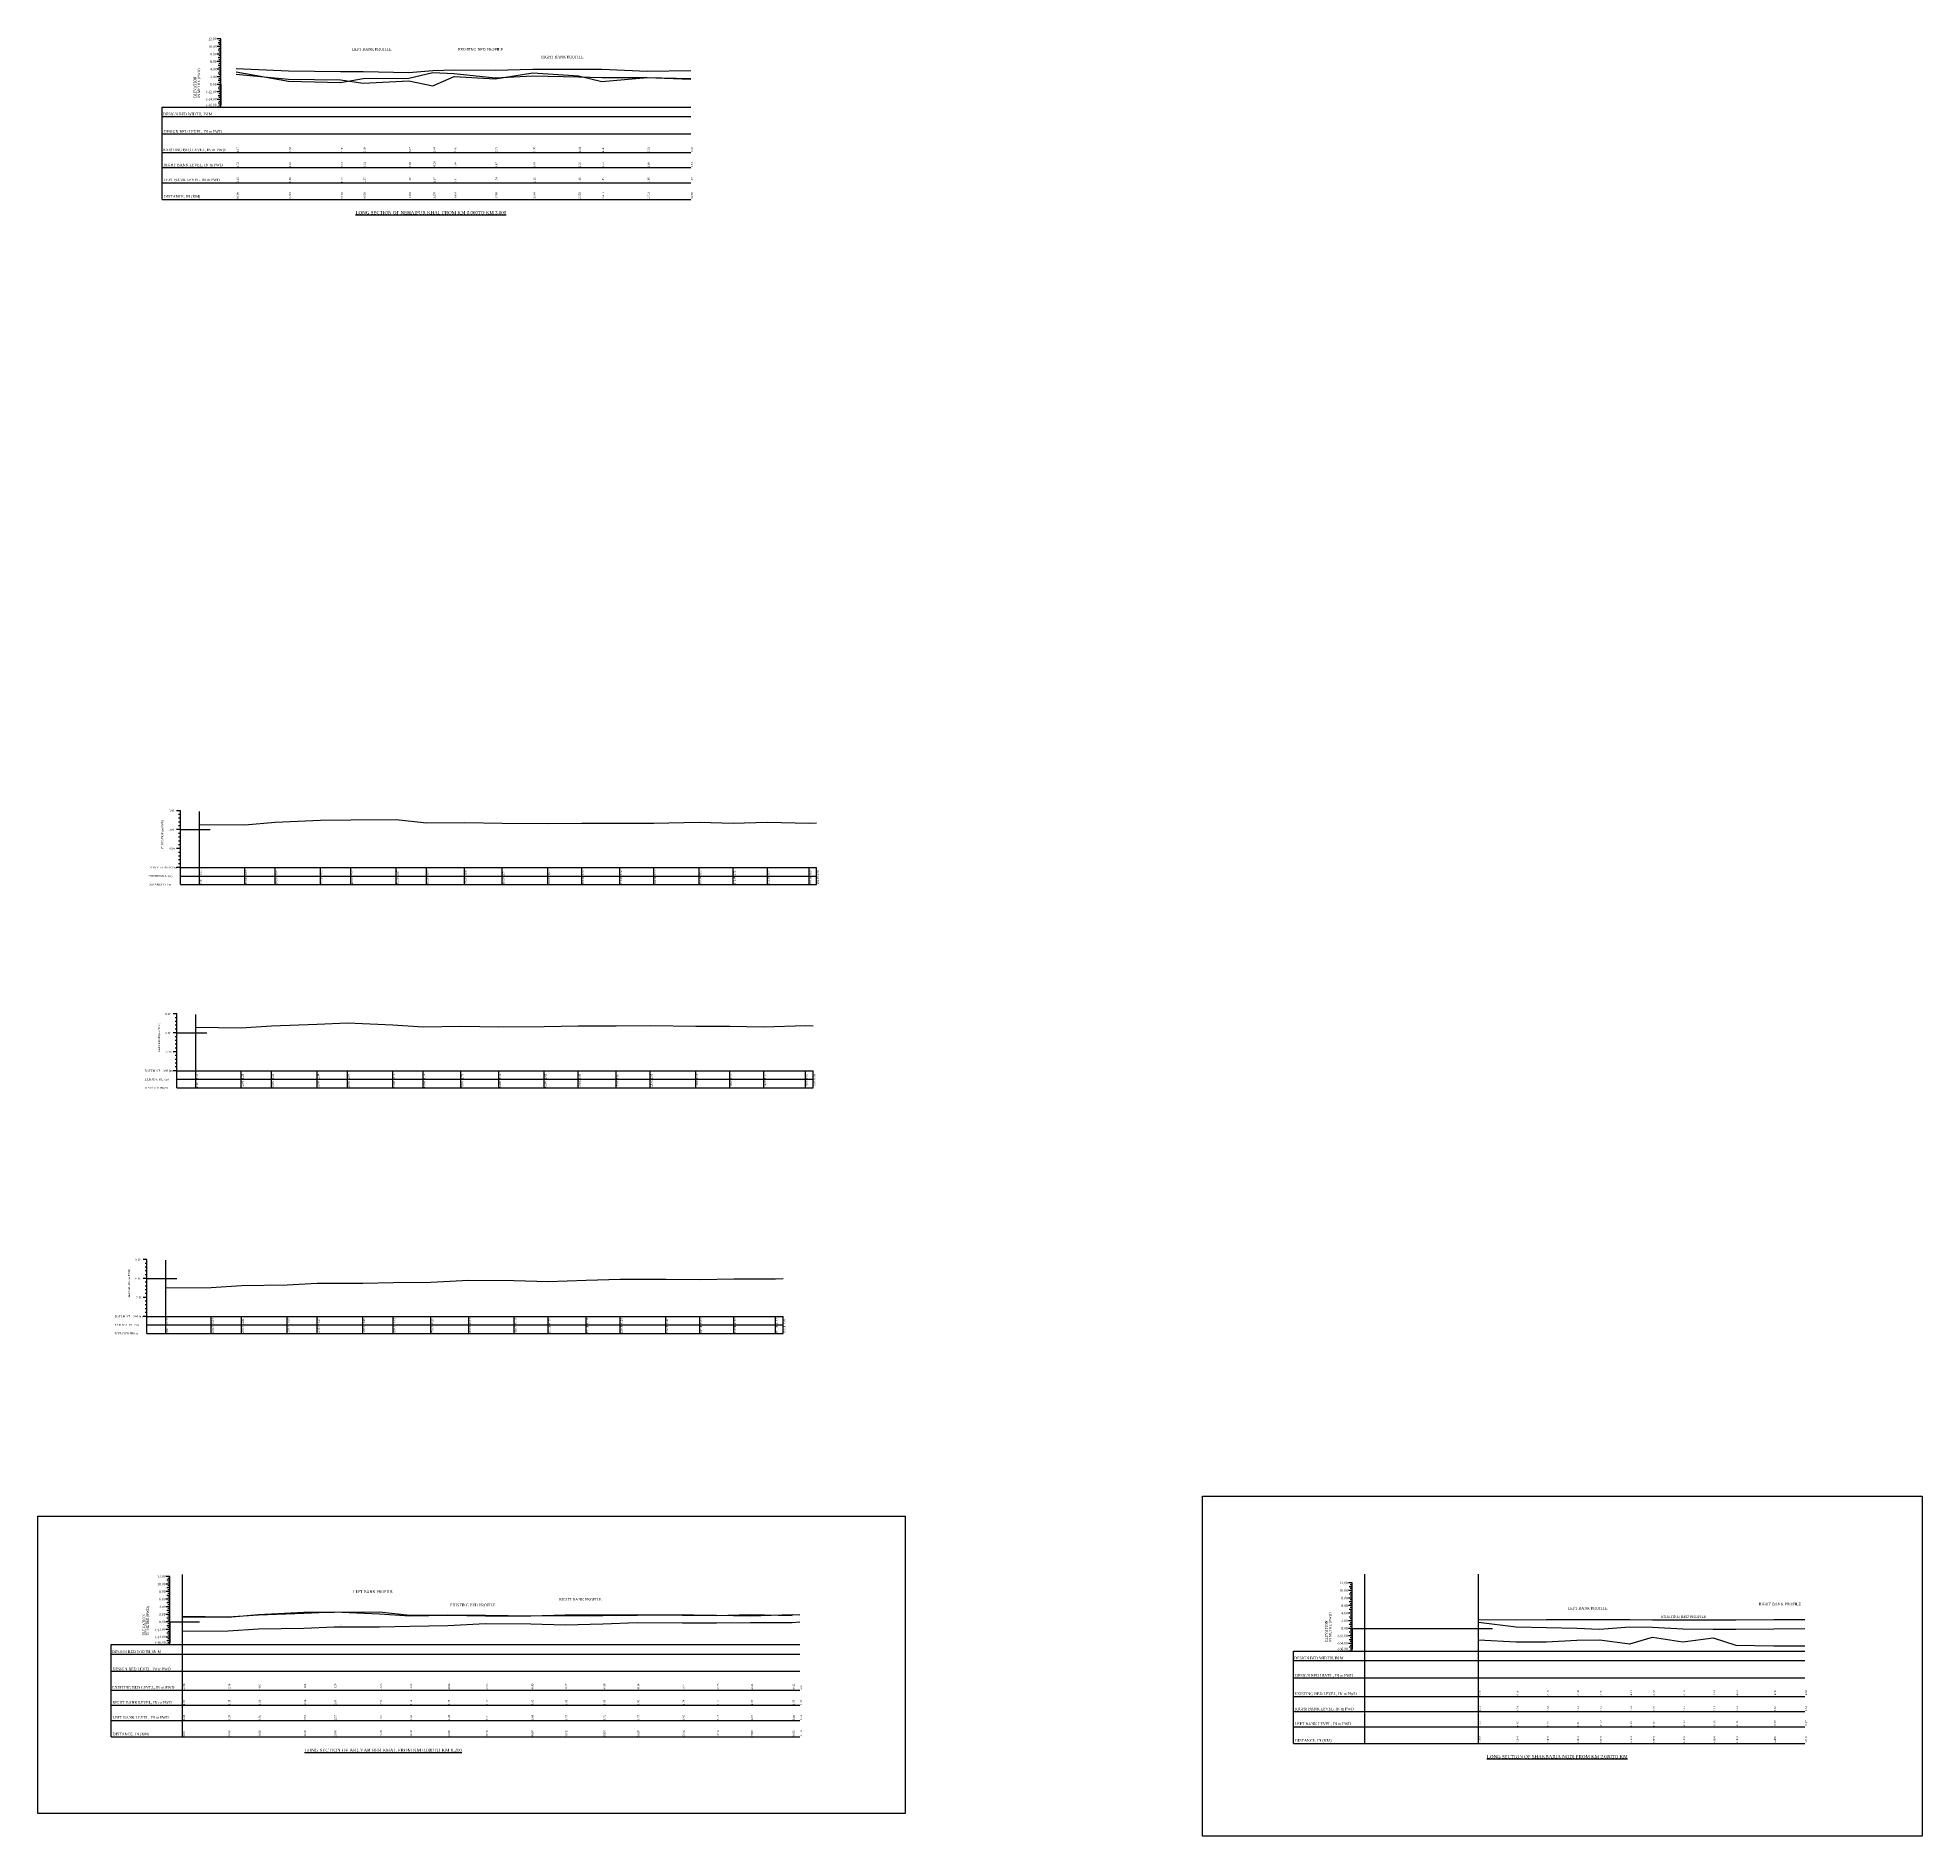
# Model space of a CAD drawing. Header units: metres. Extents: x -148477 to 168932, y -55673 to -2736.
# Drawn here: x -26803.5 to -26305.8, y -18909.6 to -18434.4 of the extents above; entities that cross this region are included whole.
import ezdxf
from ezdxf.enums import TextEntityAlignment as Align

# ---------------------------------------------------------------- set-up
doc = ezdxf.new("R2010")
doc.units = ezdxf.units.M
doc.styles.add('liza', font='times.ttf', dxfattribs={"height": 2})
doc.styles.get("Standard").update_dxf_attribs({"font": 'times.ttf'})

msp = doc.modelspace()

# ---------------------------------------------------------------- linework, layer by layer
at = {"color": 0, "lineweight": 30}
for p, q in [((-26755.1616, -18434.77), (-26756.1616, -18434.77)), ((-26755.1616, -18436.77), (-26756.1616, -18436.77)), ((-26755.1616, -18436.77), (-26756.1616, -18436.77)), ((-26755.1616, -18436.77), (-26756.1616, -18436.77)), ((-26755.1616, -18438.77), (-26756.1616, -18438.77)), ((-26755.1616, -18438.77), (-26756.1616, -18438.77)), ((-26755.1616, -18435.77), (-26755.9116, -18435.77)), ((-26755.1616, -18437.77), (-26755.9116, -18437.77)), ((-26755.1616, -18435.27), (-26755.6616, -18435.27)), ((-26755.1616, -18436.27), (-26755.6616, -18436.27)), ((-26755.1616, -18437.27), (-26755.6616, -18437.27)), ((-26755.1616, -18438.27), (-26755.6616, -18438.27)), ((-26755.1616, -18439.27), (-26755.6616, -18439.27)), ((-26755.1616, -18439.27), (-26755.6616, -18439.27)), ((-26755.1616, -18452.77), (-26755.1616, -18434.77)), ((-26755.1616, -18440.77), (-26756.1616, -18440.77)), ((-26755.1616, -18442.77), (-26756.1616, -18442.77)), ((-26755.1616, -18439.77), (-26755.9116, -18439.77)), ((-26755.1616, -18439.77), (-26755.9116, -18439.77)), ((-26755.1616, -18441.77), (-26755.9116, -18441.77)), ((-26755.1616, -18443.77), (-26755.9116, -18443.77)), ((-26755.1616, -18440.27), (-26755.6616, -18440.27)), ((-26755.1616, -18441.27), (-26755.6616, -18441.27)), ((-26755.1616, -18442.27), (-26755.6616, -18442.27)), ((-26755.1616, -18443.27), (-26755.6616, -18443.27)), ((-26755.1616, -18444.27), (-26755.6616, -18444.27)), ((-26755.1616, -18444.77), (-26756.1616, -18444.77)), ((-26755.1616, -18446.77), (-26756.1616, -18446.77)), ((-26755.1616, -18448.77), (-26756.1616, -18448.77)), ((-26755.1616, -18445.77), (-26755.9116, -18445.77)), ((-26755.1616, -18447.77), (-26755.9116, -18447.77)), ((-26755.1616, -18445.27), (-26755.6616, -18445.27)), ((-26755.1616, -18446.27), (-26755.6616, -18446.27)), ((-26755.1616, -18447.27), (-26755.6616, -18447.27)), ((-26755.1616, -18448.27), (-26755.6616, -18448.27)), ((-26755.1616, -18449.27), (-26755.6616, -18449.27)), ((-26770.6616, -18452.77), (-26631.0778, -18452.77)), ((-26755.1616, -18450.77), (-26756.1616, -18450.77)), ((-26755.1616, -18452.77), (-26756.1616, -18452.77)), ((-26755.1616, -18449.77), (-26755.9116, -18449.77)), ((-26755.1616, -18451.77), (-26755.9116, -18451.77)), ((-26755.1616, -18450.27), (-26755.6616, -18450.27)), ((-26755.1616, -18451.27), (-26755.6616, -18451.27)), ((-26755.1616, -18452.27), (-26755.6616, -18452.27)), ((-26770.6616, -18455.2646), (-26631.0778, -18455.2646)), ((-26770.4674, -18459.8172), (-26631.0778, -18459.8172)), ((-26770.6616, -18477.17), (-26631.0778, -18477.17)), ((-26768.6473, -18840.933), (-26769.6473, -18840.933)), ((-26768.6473, -18841.933), (-26769.3973, -18841.933)), ((-26768.6473, -18841.433), (-26769.1473, -18841.433)), ((-26768.6473, -18842.433), (-26769.1473, -18842.433)), ((-26768.6473, -18858.933), (-26768.6473, -18840.933)), ((-26768.6473, -18842.933), (-26769.6473, -18842.933)), ((-26768.6473, -18842.933), (-26769.6473, -18842.933)), ((-26768.6473, -18842.933), (-26769.6473, -18842.933)), ((-26768.6473, -18844.933), (-26769.6473, -18844.933)), ((-26768.6473, -18844.933), (-26769.6473, -18844.933)), ((-26768.6473, -18846.933), (-26769.6473, -18846.933)), ((-26768.6473, -18843.933), (-26769.3973, -18843.933)), ((-26768.6473, -18845.933), (-26769.3973, -18845.933)), ((-26768.6473, -18845.933), (-26769.3973, -18845.933)), ((-26768.6473, -18843.433), (-26769.1473, -18843.433)), ((-26768.6473, -18844.433), (-26769.1473, -18844.433)), ((-26768.6473, -18845.433), (-26769.1473, -18845.433)), ((-26768.6473, -18845.433), (-26769.1473, -18845.433)), ((-26768.6473, -18846.433), (-26769.1473, -18846.433)), ((-26768.6473, -18847.433), (-26769.1473, -18847.433)), ((-26456.4131, -18842.635), (-26457.4131, -18842.635)), ((-26456.4131, -18844.635), (-26457.4131, -18844.635)), ((-26456.4131, -18844.635), (-26457.4131, -18844.635)), ((-26456.4131, -18844.635), (-26457.4131, -18844.635)), ((-26456.4131, -18846.635), (-26457.4131, -18846.635)), ((-26456.4131, -18846.635), (-26457.4131, -18846.635)), ((-26456.4131, -18843.635), (-26457.1631, -18843.635)), ((-26456.4131, -18845.635), (-26457.1631, -18845.635)), ((-26456.4131, -18843.135), (-26456.9131, -18843.135)), ((-26456.4131, -18844.135), (-26456.9131, -18844.135)), ((-26456.4131, -18845.135), (-26456.9131, -18845.135)), ((-26456.4131, -18846.135), (-26456.9131, -18846.135)), ((-26456.4131, -18847.135), (-26456.9131, -18847.135)), ((-26456.4131, -18847.135), (-26456.9131, -18847.135)), ((-26456.4131, -18860.635), (-26456.4131, -18842.635)), ((-26768.6473, -18848.933), (-26769.6473, -18848.933)), ((-26768.6473, -18850.933), (-26769.6473, -18850.933)), ((-26768.6473, -18847.933), (-26769.3973, -18847.933)), ((-26768.6473, -18849.933), (-26769.3973, -18849.933)), ((-26768.6473, -18851.933), (-26769.3973, -18851.933)), ((-26768.6473, -18848.433), (-26769.1473, -18848.433)), ((-26768.6473, -18849.433), (-26769.1473, -18849.433)), ((-26768.6473, -18850.433), (-26769.1473, -18850.433)), ((-26768.6473, -18851.433), (-26769.1473, -18851.433)), ((-26768.6473, -18852.433), (-26769.1473, -18852.433)), ((-26456.4131, -18848.635), (-26457.4131, -18848.635)), ((-26456.4131, -18850.635), (-26457.4131, -18850.635)), ((-26456.4131, -18847.635), (-26457.1631, -18847.635)), ((-26456.4131, -18847.635), (-26457.1631, -18847.635)), ((-26456.4131, -18849.635), (-26457.1631, -18849.635)), ((-26456.4131, -18851.635), (-26457.1631, -18851.635)), ((-26456.4131, -18848.135), (-26456.9131, -18848.135)), ((-26456.4131, -18849.135), (-26456.9131, -18849.135)), ((-26456.4131, -18850.135), (-26456.9131, -18850.135)), ((-26456.4131, -18851.135), (-26456.9131, -18851.135)), ((-26456.4131, -18852.135), (-26456.9131, -18852.135)), ((-26768.6473, -18852.933), (-26769.6473, -18852.933)), ((-26768.6473, -18854.933), (-26769.6473, -18854.933)), ((-26768.6473, -18856.933), (-26769.6473, -18856.933)), ((-26768.6473, -18853.933), (-26769.3973, -18853.933)), ((-26768.6473, -18855.933), (-26769.3973, -18855.933)), ((-26768.6473, -18853.433), (-26769.1473, -18853.433)), ((-26768.6473, -18854.433), (-26769.1473, -18854.433)), ((-26768.6473, -18855.433), (-26769.1473, -18855.433)), ((-26768.6473, -18856.433), (-26769.1473, -18856.433)), ((-26768.6473, -18857.433), (-26769.1473, -18857.433)), ((-26456.4131, -18852.635), (-26457.4131, -18852.635)), ((-26456.4131, -18854.635), (-26457.4131, -18854.635)), ((-26456.4131, -18856.635), (-26457.4131, -18856.635)), ((-26456.4131, -18853.635), (-26457.1631, -18853.635)), ((-26456.4131, -18855.635), (-26457.1631, -18855.635)), ((-26456.4131, -18853.135), (-26456.9131, -18853.135)), ((-26456.4131, -18854.135), (-26456.9131, -18854.135)), ((-26456.4131, -18855.135), (-26456.9131, -18855.135)), ((-26456.4131, -18856.135), (-26456.9131, -18856.135)), ((-26456.4131, -18857.135), (-26456.9131, -18857.135)), ((-26784.1473, -18858.933), (-26602.2636, -18858.933)), ((-26784.1473, -18861.4277), (-26602.2636, -18861.4277)), ((-26768.6473, -18858.933), (-26769.6473, -18858.933)), ((-26768.6473, -18857.933), (-26769.3973, -18857.933)), ((-26768.6473, -18858.433), (-26769.1473, -18858.433)), ((-26471.9131, -18860.635), (-26336.851, -18860.635)), ((-26456.4131, -18858.635), (-26457.4131, -18858.635)), ((-26456.4131, -18860.635), (-26457.4131, -18860.635)), ((-26456.4131, -18857.635), (-26457.1631, -18857.635)), ((-26456.4131, -18859.635), (-26457.1631, -18859.635)), ((-26456.4131, -18858.135), (-26456.9131, -18858.135)), ((-26456.4131, -18859.135), (-26456.9131, -18859.135)), ((-26456.4131, -18860.135), (-26456.9131, -18860.135)), ((-26783.953, -18865.9802), (-26602.2636, -18865.9802)), ((-26471.9131, -18863.1296), (-26336.851, -18863.1296)), ((-26471.7189, -18867.6821), (-26336.851, -18867.6821)), ((-26784.1473, -18883.333), (-26602.2636, -18883.333)), ((-26471.9131, -18885.035), (-26336.851, -18885.035))]:
    msp.add_line(p, q, dxfattribs=at)
at = {"lineweight": 30}
for p, q in [((-26755.1616, -18446.77), (-26755.1616, -18452.2)), ((-26770.6616, -18477.17), (-26770.6616, -18452.77)), ((-26770.6616, -18464.77), (-26631.0778, -18464.77)), ((-26770.6616, -18468.77), (-26631.0778, -18468.77)), ((-26770.6616, -18472.77), (-26631.0778, -18472.77)), ((-26768.6473, -18852.933), (-26768.6473, -18858.363)), ((-26456.4131, -18854.635), (-26456.4131, -18860.065)), ((-26784.1473, -18883.333), (-26784.1473, -18858.933)), ((-26471.9131, -18885.035), (-26471.9131, -18860.635)), ((-26784.1473, -18870.933), (-26602.2636, -18870.933)), ((-26784.1473, -18874.933), (-26602.2636, -18874.933)), ((-26471.9131, -18872.635), (-26336.851, -18872.635)), ((-26471.9131, -18876.635), (-26336.851, -18876.635)), ((-26784.1473, -18878.933), (-26602.2636, -18878.933)), ((-26471.9131, -18880.635), (-26336.851, -18880.635))]:
    msp.add_line(p, q, dxfattribs=at)
at = {"color": 6, "linetype": 'Continuous', "lineweight": -3, "ltscale": 0.5}
for p, q in [((-26765.8421, -18638.6471), (-26766.8421, -18638.6471)), ((-26765.8421, -18639.6471), (-26766.3421, -18639.6471)), ((-26765.8421, -18640.6471), (-26766.3421, -18640.6471)), ((-26765.8421, -18641.6471), (-26766.3421, -18641.6471)), ((-26765.8421, -18642.6471), (-26766.3421, -18642.6471)), ((-26765.8421, -18658.1471), (-26765.8421, -18638.6471)), ((-26599.8421, -18641.9571), (-26597.8421, -18641.8671)), ((-26765.8421, -18643.6471), (-26766.8421, -18643.6471)), ((-26765.8421, -18644.6471), (-26766.3421, -18644.6471)), ((-26765.8421, -18645.6471), (-26766.3421, -18645.6471)), ((-26765.8421, -18646.6471), (-26766.3421, -18646.6471)), ((-26765.8421, -18647.6471), (-26766.3421, -18647.6471)), ((-26765.8421, -18648.6471), (-26766.8421, -18648.6471)), ((-26765.8421, -18649.6471), (-26766.3421, -18649.6471)), ((-26765.8421, -18650.6471), (-26766.3421, -18650.6471)), ((-26765.8421, -18651.6471), (-26766.3421, -18651.6471)), ((-26765.8421, -18652.6471), (-26766.3421, -18652.6471)), ((-26765.8421, -18653.6471), (-26766.8421, -18653.6471)), ((-26765.8421, -18653.6471), (-26597.8421, -18653.6471)), ((-26765.8421, -18655.8971), (-26597.8421, -18655.8971)), ((-26765.8421, -18658.1471), (-26597.8421, -18658.1471)), ((-26760.8421, -18658.1471), (-26760.8421, -18653.6471)), ((-26748.8421, -18658.1471), (-26748.8421, -18653.6471)), ((-26740.8421, -18658.1471), (-26740.8421, -18653.6471)), ((-26728.8421, -18658.1471), (-26728.8421, -18653.6471)), ((-26720.8421, -18658.1471), (-26720.8421, -18653.6471)), ((-26708.8421, -18658.1471), (-26708.8421, -18653.6471)), ((-26700.8421, -18658.1471), (-26700.8421, -18653.6471)), ((-26690.8421, -18658.1471), (-26690.8421, -18653.6471)), ((-26680.8421, -18658.1471), (-26680.8421, -18653.6471)), ((-26668.8421, -18658.1471), (-26668.8421, -18653.6471)), ((-26659.8421, -18658.1471), (-26659.8421, -18653.6471)), ((-26649.8421, -18658.1471), (-26649.8421, -18653.6471)), ((-26640.8421, -18658.1471), (-26640.8421, -18653.6471)), ((-26628.8421, -18658.1471), (-26628.8421, -18653.6471)), ((-26628.8421, -18658.1471), (-26628.8421, -18653.6471)), ((-26619.8421, -18658.1471), (-26619.8421, -18653.6471)), ((-26610.8421, -18658.1471), (-26610.8421, -18653.6471)), ((-26599.8421, -18658.1471), (-26599.8421, -18653.6471)), ((-26597.8421, -18658.1471), (-26597.8421, -18653.6471)), ((-26766.7609, -18692.3361), (-26767.7609, -18692.3361)), ((-26766.7609, -18711.8361), (-26766.7609, -18692.3361)), ((-26766.7609, -18697.3361), (-26767.7609, -18697.3361)), ((-26766.7609, -18693.3361), (-26767.2609, -18693.3361)), ((-26766.7609, -18694.3361), (-26767.2609, -18694.3361)), ((-26766.7609, -18695.3361), (-26767.2609, -18695.3361)), ((-26766.7609, -18696.3361), (-26767.2609, -18696.3361)), ((-26766.7609, -18702.3361), (-26767.7609, -18702.3361)), ((-26766.7609, -18698.3361), (-26767.2609, -18698.3361)), ((-26766.7609, -18699.3361), (-26767.2609, -18699.3361)), ((-26766.7609, -18700.3361), (-26767.2609, -18700.3361)), ((-26766.7609, -18701.3361), (-26767.2609, -18701.3361)), ((-26766.7609, -18707.3361), (-26767.7609, -18707.3361)), ((-26766.7609, -18703.3361), (-26767.2609, -18703.3361)), ((-26766.7609, -18704.3361), (-26767.2609, -18704.3361)), ((-26766.7609, -18705.3361), (-26767.2609, -18705.3361)), ((-26766.7609, -18706.3361), (-26767.2609, -18706.3361)), ((-26766.7609, -18707.3361), (-26598.7609, -18707.3361)), ((-26761.7609, -18711.8361), (-26761.7609, -18707.3361)), ((-26749.7609, -18711.8361), (-26749.7609, -18707.3361)), ((-26741.7609, -18711.8361), (-26741.7609, -18707.3361)), ((-26729.7609, -18711.8361), (-26729.7609, -18707.3361)), ((-26721.7609, -18711.8361), (-26721.7609, -18707.3361)), ((-26709.7609, -18711.8361), (-26709.7609, -18707.3361)), ((-26701.7609, -18711.8361), (-26701.7609, -18707.3361)), ((-26691.7609, -18711.8361), (-26691.7609, -18707.3361)), ((-26681.7609, -18711.8361), (-26681.7609, -18707.3361)), ((-26669.7609, -18711.8361), (-26669.7609, -18707.3361)), ((-26660.7609, -18711.8361), (-26660.7609, -18707.3361)), ((-26650.7609, -18711.8361), (-26650.7609, -18707.3361)), ((-26641.7609, -18711.8361), (-26641.7609, -18707.3361)), ((-26629.7609, -18711.8361), (-26629.7609, -18707.3361)), ((-26629.7609, -18711.8361), (-26629.7609, -18707.3361)), ((-26620.7609, -18711.8361), (-26620.7609, -18707.3361)), ((-26611.7609, -18711.8361), (-26611.7609, -18707.3361)), ((-26600.7609, -18711.8361), (-26600.7609, -18707.3361)), ((-26598.7609, -18711.8361), (-26598.7609, -18707.3361)), ((-26766.7609, -18709.5861), (-26598.7609, -18709.5861)), ((-26766.7609, -18711.8361), (-26598.7609, -18711.8361)), ((-26774.6837, -18757.2118), (-26775.6837, -18757.2118)), ((-26774.6837, -18776.7118), (-26774.6837, -18757.2118)), ((-26774.6837, -18762.2118), (-26775.6837, -18762.2118)), ((-26774.6837, -18758.2118), (-26775.1837, -18758.2118)), ((-26774.6837, -18759.2118), (-26775.1837, -18759.2118)), ((-26774.6837, -18760.2118), (-26775.1837, -18760.2118)), ((-26774.6837, -18761.2118), (-26775.1837, -18761.2118)), ((-26774.6837, -18767.2118), (-26775.6837, -18767.2118)), ((-26774.6837, -18763.2118), (-26775.1837, -18763.2118)), ((-26774.6837, -18764.2118), (-26775.1837, -18764.2118)), ((-26774.6837, -18765.2118), (-26775.1837, -18765.2118)), ((-26774.6837, -18766.2118), (-26775.1837, -18766.2118)), ((-26774.6837, -18772.2118), (-26775.6837, -18772.2118)), ((-26774.6837, -18768.2118), (-26775.1837, -18768.2118)), ((-26774.6837, -18769.2118), (-26775.1837, -18769.2118)), ((-26774.6837, -18770.2118), (-26775.1837, -18770.2118)), ((-26774.6837, -18771.2118), (-26775.1837, -18771.2118)), ((-26774.6837, -18772.2118), (-26606.6837, -18772.2118)), ((-26769.6837, -18776.7118), (-26769.6837, -18772.2118)), ((-26757.6837, -18776.7118), (-26757.6837, -18772.2118)), ((-26749.6837, -18776.7118), (-26749.6837, -18772.2118)), ((-26737.6837, -18776.7118), (-26737.6837, -18772.2118)), ((-26729.6837, -18776.7118), (-26729.6837, -18772.2118)), ((-26717.6837, -18776.7118), (-26717.6837, -18772.2118)), ((-26709.6837, -18776.7118), (-26709.6837, -18772.2118)), ((-26699.6837, -18776.7118), (-26699.6837, -18772.2118)), ((-26689.6837, -18776.7118), (-26689.6837, -18772.2118)), ((-26677.6837, -18776.7118), (-26677.6837, -18772.2118)), ((-26668.6837, -18776.7118), (-26668.6837, -18772.2118)), ((-26658.6837, -18776.7118), (-26658.6837, -18772.2118)), ((-26649.6837, -18776.7118), (-26649.6837, -18772.2118)), ((-26637.6837, -18776.7118), (-26637.6837, -18772.2118)), ((-26637.6837, -18776.7118), (-26637.6837, -18772.2118)), ((-26628.6837, -18776.7118), (-26628.6837, -18772.2118)), ((-26619.6837, -18776.7118), (-26619.6837, -18772.2118)), ((-26608.6837, -18776.7118), (-26608.6837, -18772.2118)), ((-26606.6837, -18776.7118), (-26606.6837, -18772.2118)), ((-26774.6837, -18774.4618), (-26606.6837, -18774.4618)), ((-26774.6837, -18776.7118), (-26606.6837, -18776.7118)), ((-26765.2636, -18883.333), (-26765.2636, -18840.395)), ((-26453.0828, -18885.17), (-26453.0828, -18840.2829)), ((-26423.0828, -18885.17), (-26423.0828, -18840.2829)), ((-26768.6473, -18852.933), (-26760.7672, -18852.933)), ((-26456.4131, -18854.635), (-26419.3528, -18854.635))]:
    msp.add_line(p, q, dxfattribs=at)
at = {"color": 2, "linetype": 'Continuous', "lineweight": -3, "ltscale": 0.5}
for p, q in [((-26760.8421, -18653.6471), (-26760.8421, -18638.8274)), ((-26765.8421, -18643.6471), (-26757.9879, -18643.6471)), ((-26761.7609, -18707.3361), (-26761.7609, -18692.5164)), ((-26766.7609, -18697.3361), (-26758.9066, -18697.3361)), ((-26769.6837, -18772.2118), (-26769.6837, -18757.3921)), ((-26774.6837, -18762.2118), (-26766.8295, -18762.2118))]:
    msp.add_line(p, q, dxfattribs=at)
at = {"color": 2, "lineweight": 30}
for points in [[(-26720.6267, -18437.5107, 0, 0, 0), (-26721.3318, -18437.5103, 0, 0, 0), (-26723.2352, -18444.3062, 0.2996, 0, 0), (-26723.8199, -18446.2333, 0, 0, 0)], [(-26399.5103, -18849.3536, 0, 0, 0), (-26400.2154, -18849.3532, 0, 0, 0), (-26401.4136, -18853.6313, 0.2996, 0, 0), (-26401.6555, -18854.4949, 0, 0, 0)]]:
    msp.add_lwpolyline(points, format="xyseb", dxfattribs=at)
at = {"color": 4, "lineweight": 30}
for points in [[(-26692.7296, -18437.6095, 0, 0, 0), (-26693.6015, -18437.5903, 0, 0, 0), (-26694.5771, -18441.72, 0.2996, 0, 0), (-26694.8706, -18442.9693, 0, 0, 0)], [(-26694.7347, -18848.5559, 0, 0, 0), (-26695.6067, -18848.5366, 0, 0, 0), (-26696.5823, -18852.6664, 0.2996, 0, 0), (-26696.8758, -18853.9156, 0, 0, 0)], [(-26374.9417, -18851.5952, 0, 0, 0), (-26375.8137, -18851.576, 0, 0, 0), (-26376.7893, -18855.7057, 0.2996, 0, 0), (-26377.0828, -18856.955, 0, 0, 0)]]:
    msp.add_lwpolyline(points, format="xyseb", dxfattribs=at)
at = {"color": 0, "lineweight": 30}
for points in [[(-26760.1616, -18450.47, 0, 0, 0), (-26760.1616, -18442.7234, 0.2767, 0, 0), (-26760.1616, -18442.17, 0, 0, 0)], [(-26773.6473, -18856.633, 0, 0, 0), (-26773.6473, -18848.8864, 0.2767, 0, 0), (-26773.6473, -18848.333, 0, 0, 0)], [(-26461.4131, -18858.335, 0, 0, 0), (-26461.4131, -18850.5883, 0.2767, 0, 0), (-26461.4131, -18850.035, 0, 0, 0)]]:
    msp.add_lwpolyline(points, format="xyseb", dxfattribs=at)
at = {"color": 3, "linetype": 'Continuous', "lineweight": -3, "ltscale": 0.5}
for points in [[(-26751.0778, -18442.6), (-26737.2778, -18443.15), (-26723.5578, -18443.41), (-26717.5578, -18443.39), (-26705.5578, -18443.6), (-26699.1578, -18443.13), (-26693.5578, -18442.92), (-26682.7578, -18443.06), (-26672.7578, -18442.79), (-26660.7578, -18442.73), (-26654.5578, -18442.77), (-26642.5578, -18443.26), (-26631.0778, -18443.14)], [(-26761.7609, -18695.8061), (-26749.7609, -18695.9561), (-26741.7609, -18695.4761), (-26729.7609, -18694.9961), (-26721.7609, -18694.6461), (-26709.7609, -18695.2361), (-26701.7609, -18695.7461), (-26691.7609, -18695.5461), (-26681.7609, -18695.7461), (-26669.7609, -18695.6861), (-26660.7609, -18695.4761), (-26650.7609, -18695.4861), (-26641.7609, -18695.3861), (-26629.7609, -18695.5561), (-26629.7609, -18695.5561), (-26620.7609, -18695.5661), (-26611.7609, -18695.7661), (-26600.7609, -18695.3861), (-26598.7609, -18695.4361)], [(-26765.2636, -18851.403), (-26753.2636, -18851.553), (-26745.2636, -18851.073), (-26733.2636, -18850.593), (-26725.2636, -18850.243), (-26713.2636, -18850.833), (-26705.2636, -18851.343), (-26695.2636, -18851.143), (-26685.2636, -18851.343), (-26673.2636, -18851.283), (-26664.2636, -18851.073), (-26654.2636, -18851.083), (-26645.2636, -18850.983), (-26633.2636, -18851.153), (-26633.2636, -18851.153), (-26624.2636, -18851.163), (-26615.2636, -18851.363), (-26604.2636, -18850.983), (-26602.2636, -18851.033)], [(-26423.0828, -18853.005), (-26413.0828, -18854.205), (-26405.0828, -18854.405), (-26397.0828, -18854.615), (-26391.0828, -18854.855), (-26383.0828, -18854.245), (-26377.0828, -18854.285), (-26369.0828, -18854.755), (-26361.0828, -18854.825), (-26355.0828, -18854.815), (-26345.0828, -18854.755), (-26336.8828, -18854.705)]]:
    msp.add_lwpolyline(points, dxfattribs=at)
at = {"color": 2, "linetype": 'Continuous', "lineweight": -3, "ltscale": 0.5}
msp.add_lwpolyline([(-26751.0778, -18443.49), (-26737.2778, -18445.89), (-26723.5578, -18446.24), (-26717.5578, -18445.2), (-26705.5578, -18445.17), (-26699.1578, -18443.6), (-26693.5578, -18443.86), (-26682.7578, -18445.03), (-26672.7578, -18444.55), (-26660.7578, -18444.79), (-26654.5578, -18444.92), (-26642.5578, -18444.92), (-26631.0778, -18445.4)], dxfattribs=at)
at = {"color": 6, "linetype": 'Continuous', "lineweight": -3, "ltscale": 0.5}
for points in [[(-26751.0778, -18444.05), (-26737.2778, -18445.38), (-26723.5578, -18445.54), (-26717.5578, -18446.46), (-26705.5578, -18445.81), (-26699.1578, -18447.15), (-26693.5578, -18444.68), (-26682.7578, -18445.3), (-26672.7578, -18443.69), (-26660.7578, -18444.51), (-26654.5578, -18446.03), (-26642.5578, -18444.91), (-26631.0778, -18445.26)], [(-26760.8421, -18642.2971), (-26748.8421, -18642.3671), (-26740.8421, -18641.7071), (-26728.8421, -18641.0971), (-26720.8421, -18641.0771), (-26708.8421, -18640.9771), (-26700.8421, -18641.8471), (-26690.8421, -18641.7571), (-26680.8421, -18641.9071), (-26668.8421, -18641.9971), (-26659.8421, -18641.9171), (-26649.8421, -18641.9271), (-26640.8421, -18641.8971), (-26628.8421, -18641.6971), (-26628.8421, -18641.6971), (-26619.8421, -18641.9371), (-26610.8421, -18641.6771), (-26599.8421, -18641.9571)], [(-26765.2636, -18851.583), (-26753.2636, -18851.653), (-26745.2636, -18850.993), (-26733.2636, -18850.383), (-26725.2636, -18850.363), (-26713.2636, -18850.263), (-26705.2636, -18851.133), (-26695.2636, -18851.043), (-26685.2636, -18851.193), (-26673.2636, -18851.283), (-26664.2636, -18851.203), (-26654.2636, -18851.213), (-26645.2636, -18851.183), (-26633.2636, -18850.983), (-26633.2636, -18850.983), (-26624.2636, -18851.223), (-26615.2636, -18850.963), (-26604.2636, -18851.243)], [(-26423.0828, -18852.305), (-26413.0828, -18852.355), (-26405.0828, -18852.255), (-26397.0828, -18852.305), (-26391.0828, -18852.285), (-26383.0828, -18852.305), (-26377.0828, -18852.375), (-26369.0828, -18852.385), (-26361.0828, -18852.425), (-26355.0828, -18852.405), (-26345.0828, -18852.295), (-26336.8828, -18852.305)]]:
    msp.add_lwpolyline(points, dxfattribs=at)
at = {"color": 6, "lineweight": 30}
for points in [[(-26670.7529, -18439.5572, 0, 0, 0), (-26671.9091, -18439.5634, 0, 0, 0), (-26672.5287, -18442.5546, 0.2996, 0, 0), (-26672.7578, -18443.69, 0, 0, 0)], [(-26349.234, -18848.2299, 0, 0, 0), (-26350.3902, -18848.2361, 0, 0, 0), (-26351.0098, -18851.2273, 0.2996, 0, 0), (-26351.2389, -18852.3627, 0, 0, 0)]]:
    msp.add_lwpolyline(points, format="xyseb", dxfattribs=at)
at = {"color": 5, "linetype": 'Continuous', "lineweight": -3, "ltscale": 0.5}
for points in [[(-26769.6837, -18764.6918), (-26757.6837, -18764.5518), (-26749.6837, -18764.0218), (-26737.6837, -18763.8918), (-26729.6837, -18763.4718), (-26717.6837, -18763.4718), (-26709.6837, -18763.3118), (-26699.6837, -18763.1718), (-26689.6837, -18762.6418), (-26677.6837, -18762.7018), (-26668.6837, -18762.9818), (-26658.6837, -18762.6918), (-26649.6837, -18762.3518), (-26637.6837, -18762.4218), (-26637.6837, -18762.4218), (-26628.6837, -18762.4618), (-26619.6837, -18762.3318), (-26608.6837, -18762.3318), (-26606.6837, -18762.2218)], [(-26765.2636, -18855.413), (-26753.2636, -18855.273), (-26745.2636, -18854.743), (-26733.2636, -18854.613), (-26725.2636, -18854.193), (-26713.2636, -18854.193), (-26705.2636, -18854.033), (-26695.2636, -18853.893), (-26685.2636, -18853.363), (-26673.2636, -18853.423), (-26664.2636, -18853.703), (-26654.2636, -18853.413), (-26645.2636, -18853.073), (-26633.2636, -18853.143), (-26633.2636, -18853.143), (-26624.2636, -18853.183), (-26615.2636, -18853.053), (-26604.2636, -18853.053), (-26602.2636, -18852.943)]]:
    msp.add_lwpolyline(points, dxfattribs=at)
at = {"color": 6, "linetype": 'Continuous', "lineweight": -3, "ltscale": 0.5}
for points in [[(-26495.8949, -18819.6725), (-26305.8414, -18819.6725), (-26305.8414, -18909.5708), (-26495.8949, -18909.5708)], [(-26803.5312, -18824.961), (-26574.4564, -18824.961), (-26574.4564, -18903.5039), (-26803.5312, -18903.5039)]]:
    msp.add_lwpolyline(points, close=True, dxfattribs=at)
at = {"color": 5, "lineweight": 30}
msp.add_lwpolyline([(-26720.2703, -18844.9991, 0, 0, 0), (-26720.9753, -18844.9988, 0, 0, 0), (-26722.8787, -18851.7947, 0.2996, 0, 0), (-26723.4635, -18853.7218, 0, 0, 0)], format="xyseb", dxfattribs=at)
at = {"color": 3, "lineweight": 30}
msp.add_lwpolyline([(-26666.0098, -18847.0278, 0, 0, 0), (-26667.166, -18847.034, 0, 0, 0), (-26667.7856, -18850.0252, 0.2996, 0, 0), (-26668.0147, -18851.1606, 0, 0, 0)], format="xyseb", dxfattribs=at)
at = {"color": 1, "linetype": 'Continuous', "lineweight": -3, "ltscale": 0.5}
msp.add_lwpolyline([(-26423.0828, -18857.685), (-26413.0828, -18858.195), (-26405.0828, -18858.225), (-26397.0828, -18857.725), (-26391.0828, -18857.705), (-26383.0828, -18858.745), (-26377.0828, -18856.955), (-26369.0828, -18858.155), (-26361.0828, -18857.125), (-26355.0828, -18859.055), (-26345.0828, -18859.225), (-26336.8828, -18859.255)], dxfattribs=at)

# ---------------------------------------------------------------- texts
at = {"color": 0, "lineweight": 30}
for s, p in [('12.00', (-26756.2616, -18435.095)), ('10.00', (-26756.2616, -18437.095)), ('8.00', (-26756.2616, -18439.095)), ('4.00', (-26756.2616, -18443.095)), ('6.00', (-26756.2616, -18441.095)), ('(-)2.00', (-26756.2616, -18449.095)), ('0.00', (-26756.2616, -18447.095)), ('2.00', (-26756.2616, -18445.095)), ('(-)4.00', (-26756.2616, -18451.02)), ('(-)6.00', (-26756.2616, -18452.5544)), ('12.00', (-26769.7473, -18841.258)), ('12.00', (-26457.5131, -18842.96)), ('10.00', (-26769.7473, -18843.258)), ('8.00', (-26769.7473, -18845.258)), ('6.00', (-26769.7473, -18847.258)), ('10.00', (-26457.5131, -18844.96)), ('8.00', (-26457.5131, -18846.96)), ('4.00', (-26769.7473, -18849.258)), ('2.00', (-26769.7473, -18851.258)), ('4.00', (-26457.5131, -18850.96)), ('6.00', (-26457.5131, -18848.96)), ('2.00', (-26457.5131, -18852.96)), ('(-)2.00', (-26769.7473, -18855.258)), ('(-)4.00', (-26769.7473, -18857.183)), ('0.00', (-26769.7473, -18853.258)), ('(-)2.00', (-26457.5131, -18856.96)), ('0.00', (-26457.5131, -18854.96)), ('(-)6.00', (-26769.7473, -18858.7174)), ('(-)4.00', (-26457.5131, -18858.885)), ('(-)6.00', (-26457.5131, -18860.4193))]:
    msp.add_text(s, height=0.65, dxfattribs=at).set_placement(p, align=Align.RIGHT)
for s, p in [('IN METRE (PWD)', (-26760.6616, -18450.34)), ('ELEVATION', (-26761.6616, -18450.34)), ('ELEVATION', (-26775.1473, -18856.503)), ('IN METRE (PWD)', (-26774.1473, -18856.503)), ('IN METRE (PWD)', (-26461.9131, -18858.205)), ('ELEVATION', (-26462.9131, -18858.205))]:
    msp.add_text(s, height=0.65, rotation=90, dxfattribs=at).set_placement(p)
at = {"color": 2, "lineweight": 30, "char_height": 0.7, "attachment_point": 1}
for insert in [(-26720.5619, -18437.1345), (-26399.4455, -18848.9774)]:
    msp.add_mtext('LEFT BANK PROFILE', dxfattribs=dict(at, insert=insert))
at = {"color": 4, "lineweight": 30, "char_height": 0.7, "attachment_point": 1}
for insert in [(-26692.598, -18437.1942), (-26694.6032, -18848.1405), (-26374.8101, -18851.1798)]:
    msp.add_mtext('EXISTING BED PROFILE', dxfattribs=dict(at, insert=insert))
at = {"color": 6, "lineweight": 30, "char_height": 0.7, "attachment_point": 1}
for insert in [(-26670.5736, -18439.1749), (-26349.0547, -18847.8475)]:
    msp.add_mtext('RIGHT BANK PROFILE', dxfattribs=dict(at, insert=insert))
at = {"color": 0, "lineweight": 30, "char_height": 0.7, "attachment_point": 1}
for s, insert in [('DESIGN BED WIDTH, IN M', (-26770.4638, -18454.2759)), ('DESIGN BED LEVEL, IN m PWD', (-26770.2731, -18458.8643)), ('EXISTING BED LEVEL, IN m PWD', (-26770.3439, -18463.7129)), ('RIGHT BANK LEVEL, IN m PWD', (-26770.289, -18467.6878)), ('LEFT BANK LEVEL, IN m PWD', (-26770.3118, -18471.6376)), ('DISTANCE, IN (KM)', (-26770.2335, -18476.0307)), ('DESIGN BED WIDTH, IN M', (-26783.9495, -18860.4389)), ('DESIGN BED WIDTH, IN M', (-26471.7153, -18862.1409)), ('DESIGN BED LEVEL, IN m PWD', (-26783.7588, -18865.0273)), ('DESIGN BED LEVEL, IN m PWD', (-26471.5246, -18866.7293)), ('EXISTING BED LEVEL, IN m PWD', (-26783.8295, -18869.8759)), ('EXISTING BED LEVEL, IN m PWD', (-26471.5954, -18871.5778)), ('RIGHT BANK LEVEL, IN m PWD', (-26783.7746, -18873.8509)), ('RIGHT BANK LEVEL, IN m PWD', (-26471.5405, -18875.5528)), ('LEFT BANK LEVEL, IN m PWD', (-26783.7975, -18877.8006)), ('DISTANCE, IN (KM)', (-26783.7191, -18882.1937)), ('LEFT BANK LEVEL, IN m PWD', (-26471.5633, -18879.5025)), ('DISTANCE, IN (KM)', (-26471.485, -18883.8956))]:
    msp.add_mtext(s, dxfattribs=dict(at, insert=insert))
at = {"linetype": 'Continuous', "lineweight": -3, "ltscale": 0.5, "char_height": 0.5, "width": 2.15, "attachment_point": 1, "rotation": 90, "style": 'liza'}
for s, insert in [('4.17', (-26750.9778, -18464.67)), ('3.62', (-26737.1778, -18464.67)), ('3.36', (-26723.4578, -18464.67)), ('3.38', (-26717.4578, -18464.67)), ('3.17', (-26705.4578, -18464.67)), ('3.64', (-26699.0578, -18464.67)), ('3.85', (-26693.4578, -18464.67)), ('3.71', (-26682.6578, -18464.67)), ('3.98', (-26672.6578, -18464.67)), ('4.04', (-26660.6578, -18464.67)), ('4.00', (-26654.4578, -18464.67)), ('3.51', (-26642.4578, -18464.67)), ('3.63', (-26630.9778, -18464.67)), ('2.72', (-26750.9778, -18468.67)), ('1.39', (-26737.1778, -18468.67)), ('1.23', (-26723.4578, -18468.67)), ('0.31', (-26717.4578, -18468.67)), ('0.96', (-26705.4578, -18468.67)), ('-0.38', (-26699.0578, -18468.67)), ('2.09', (-26693.4578, -18468.67)), ('1.47', (-26682.6578, -18468.67)), ('3.08', (-26672.6578, -18468.67)), ('2.26', (-26660.6578, -18468.67)), ('0.74', (-26654.4578, -18468.67)), ('1.86', (-26642.4578, -18468.67)), ('1.51', (-26630.9778, -18468.67)), ('3.28', (-26750.9778, -18472.67)), ('0.88', (-26737.1778, -18472.67)), ('0.53', (-26723.4578, -18472.67)), ('1.57', (-26717.4578, -18472.67)), ('1.60', (-26705.4578, -18472.67)), ('3.17', (-26699.0578, -18472.67)), ('2.91', (-26693.4578, -18472.67)), ('1.74', (-26682.6578, -18472.67)), ('2.22', (-26672.6578, -18472.67)), ('1.98', (-26660.6578, -18472.67)), ('1.85', (-26654.4578, -18472.67)), ('1.85', (-26642.4578, -18472.67)), ('1.37', (-26630.9778, -18472.67)), ('0.000', (-26750.9778, -18476.97)), ('0.345', (-26737.1778, -18476.97)), ('0.688', (-26723.4578, -18476.97)), ('0.838', (-26717.4578, -18476.97)), ('1.138', (-26705.4578, -18476.97)), ('1.298', (-26699.0578, -18476.97)), ('1.438', (-26693.4578, -18476.97)), ('1.708', (-26682.6578, -18476.97)), ('1.958', (-26672.6578, -18476.97)), ('2.258', (-26660.6578, -18476.97)), ('2.413', (-26654.4578, -18476.97)), ('2.713', (-26642.4578, -18476.97)), ('3.000', (-26630.9778, -18476.97))]:
    msp.add_mtext(s, dxfattribs=dict(at, insert=insert))
at = {"color": 0, "linetype": 'ByBlock', "lineweight": 30, "char_height": 0.861585, "width": 43.932388, "attachment_point": 1}
for s, insert in [('\\pi-861.6,l861.6,t3.705e+004;{\\LLONG SECTION OF NEHAIPUR KHAL FROM KM 0.000TO KM 3.000}', (-26719.5953, -18480.2193)), ('\\pi-861.6,l861.6,t3.705e+004;{\\LLONG SECTION OF ARUYAR BER KHAL FROM KM 0.000TO KM 8.200}', (-26733.081, -18886.3824)), ('\\pi-861.6,l861.6,t3.705e+004;{\\LLONG SECTION OF SHAKBARIA NODI FROM KM 2.000TO KM }', (-26420.8468, -18888.0843))]:
    msp.add_mtext(s, dxfattribs=dict(at, insert=insert))
at = {"color": 6, "linetype": 'Continuous', "lineweight": -3, "ltscale": 0.5, "char_height": 0.5, "attachment_point": 1, "style": 'liza'}
for s, insert, width in [('5.00', (-26768.8421, -18638.3971), 2), ('0.00', (-26768.8421, -18643.3971), 2), ('-5.00', (-26768.8421, -18648.3971), 2), ('DATUM AT -10.00 (m)', (-26774.3421, -18653.3971), 7.5), ('EXISTING R.L. (m)', (-26774.3421, -18655.6471), 7.5), ('DISTANCE IN (m)', (-26774.3421, -18657.8971), 7.5), ('5.00', (-26769.7609, -18692.0861), 2), ('0.00', (-26769.7609, -18697.0861), 2), ('-5.00', (-26769.7609, -18702.0861), 2), ('DATUM AT -10.00 (m)', (-26775.2609, -18707.0861), 7.5), ('EXISTING R.L. (m)', (-26775.2609, -18709.3361), 7.5), ('DISTANCE IN (m)', (-26775.2609, -18711.5861), 7.5), ('5.00', (-26777.6837, -18756.9618), 2), ('0.00', (-26777.6837, -18761.9618), 2), ('-5.00', (-26777.6837, -18766.9618), 2), ('DATUM AT -10.00 (m)', (-26783.1837, -18771.9618), 7.5), ('EXISTING R.L. (m)', (-26783.1837, -18774.2118), 7.5), ('DISTANCE IN (m)', (-26783.1837, -18776.4618), 7.5)]:
    msp.add_mtext(s, dxfattribs=dict(at, insert=insert, width=width))
at = {"color": 6, "linetype": 'Continuous', "lineweight": -3, "ltscale": 0.5, "char_height": 0.5, "attachment_point": 1, "rotation": 90, "style": 'liza'}
for s, insert, width in [('ELEVATION (m PWD)', (-26770.8421, -18648.6471), 10), ('0.00', (-26760.7421, -18658.0471), 2.15), ('1.35', (-26760.7421, -18655.7971), 2.15), ('1.28', (-26748.7421, -18655.7971), 2.15), ('12.00', (-26748.7421, -18658.0471), 2.15), ('20.00', (-26740.7421, -18658.0471), 2.15), ('1.94', (-26740.7421, -18655.7971), 2.15), ('32.00', (-26728.7421, -18658.0471), 2.15), ('2.55', (-26728.7421, -18655.7971), 2.15), ('40.00', (-26720.7421, -18658.0471), 2.15), ('2.57', (-26720.7421, -18655.7971), 2.15), ('52.00', (-26708.7421, -18658.0471), 2.15), ('2.67', (-26708.7421, -18655.7971), 2.15), ('1.80', (-26700.7421, -18655.7971), 2.15), ('60.00', (-26700.7421, -18658.0471), 2.15), ('1.89', (-26690.7421, -18655.7971), 2.15), ('70.00', (-26690.7421, -18658.0471), 2.15), ('80.00', (-26680.7421, -18658.0471), 2.15), ('1.74', (-26680.7421, -18655.7971), 2.15), ('92.00', (-26668.7421, -18658.0471), 2.15), ('1.65', (-26668.7421, -18655.7971), 2.15), ('101.00', (-26659.7421, -18658.0471), 2.15), ('1.73', (-26659.7421, -18655.7971), 2.15), ('111.00', (-26649.7421, -18658.0471), 2.15), ('1.72', (-26649.7421, -18655.7971), 2.15), ('120.00', (-26640.7421, -18658.0471), 2.15), ('1.75', (-26640.7421, -18655.7971), 2.15), ('132.00', (-26628.7421, -18658.0471), 2.15), ('132.00', (-26628.7421, -18658.0471), 2.15), ('1.95', (-26628.7421, -18655.7971), 2.15), ('1.95', (-26628.7421, -18655.7971), 2.15), ('141.00', (-26619.7421, -18658.0471), 2.15), ('1.71', (-26619.7421, -18655.7971), 2.15), ('150.00', (-26610.7421, -18658.0471), 2.15), ('1.97', (-26610.7421, -18655.7971), 2.15), ('161.00', (-26599.7421, -18658.0471), 2.15), ('1.69', (-26599.7421, -18655.7971), 2.15), ('1.78', (-26597.7421, -18655.7971), 2.15), ('163.00', (-26597.7421, -18658.0471), 2.15), ('ELEVATION (m PWD)', (-26771.7609, -18702.3361), 10), ('0.00', (-26761.6609, -18711.7361), 2.15), ('1.53', (-26761.6609, -18709.4861), 2.15), ('1.38', (-26749.6609, -18709.4861), 2.15), ('12.00', (-26749.6609, -18711.7361), 2.15), ('1.86', (-26741.6609, -18709.4861), 2.15), ('20.00', (-26741.6609, -18711.7361), 2.15), ('32.00', (-26729.6609, -18711.7361), 2.15), ('2.34', (-26729.6609, -18709.4861), 2.15), ('40.00', (-26721.6609, -18711.7361), 2.15), ('2.69', (-26721.6609, -18709.4861), 2.15), ('2.10', (-26709.6609, -18709.4861), 2.15), ('52.00', (-26709.6609, -18711.7361), 2.15), ('60.00', (-26701.6609, -18711.7361), 2.15), ('1.59', (-26701.6609, -18709.4861), 2.15), ('70.00', (-26691.6609, -18711.7361), 2.15), ('1.79', (-26691.6609, -18709.4861), 2.15), ('80.00', (-26681.6609, -18711.7361), 2.15), ('1.59', (-26681.6609, -18709.4861), 2.15), ('92.00', (-26669.6609, -18711.7361), 2.15), ('1.65', (-26669.6609, -18709.4861), 2.15), ('1.86', (-26660.6609, -18709.4861), 2.15), ('101.00', (-26660.6609, -18711.7361), 2.15), ('1.85', (-26650.6609, -18709.4861), 2.15), ('111.00', (-26650.6609, -18711.7361), 2.15), ('120.00', (-26641.6609, -18711.7361), 2.15), ('1.95', (-26641.6609, -18709.4861), 2.15), ('1.78', (-26629.6609, -18709.4861), 2.15), ('1.78', (-26629.6609, -18709.4861), 2.15), ('132.00', (-26629.6609, -18711.7361), 2.15), ('132.00', (-26629.6609, -18711.7361), 2.15), ('141.00', (-26620.6609, -18711.7361), 2.15), ('1.77', (-26620.6609, -18709.4861), 2.15), ('150.00', (-26611.6609, -18711.7361), 2.15), ('1.57', (-26611.6609, -18709.4861), 2.15), ('161.00', (-26600.6609, -18711.7361), 2.15), ('1.95', (-26600.6609, -18709.4861), 2.15), ('1.90', (-26598.6609, -18709.4861), 2.15), ('163.00', (-26598.6609, -18711.7361), 2.15), ('ELEVATION (m PWD)', (-26779.6837, -18767.2118), 10), ('-2.48', (-26769.5837, -18774.3618), 2.15), ('-2.34', (-26757.5837, -18774.3618), 2.15), ('-1.81', (-26749.5837, -18774.3618), 2.15), ('-1.68', (-26737.5837, -18774.3618), 2.15), ('-1.26', (-26729.5837, -18774.3618), 2.15), ('-1.26', (-26717.5837, -18774.3618), 2.15), ('-1.10', (-26709.5837, -18774.3618), 2.15), ('-0.96', (-26699.5837, -18774.3618), 2.15), ('-0.43', (-26689.5837, -18774.3618), 2.15), ('-0.49', (-26677.5837, -18774.3618), 2.15), ('-0.77', (-26668.5837, -18774.3618), 2.15), ('-0.48', (-26658.5837, -18774.3618), 2.15), ('-0.14', (-26649.5837, -18774.3618), 2.15), ('-0.21', (-26637.5837, -18774.3618), 2.15), ('-0.21', (-26637.5837, -18774.3618), 2.15), ('-0.25', (-26628.5837, -18774.3618), 2.15), ('-0.12', (-26619.5837, -18774.3618), 2.15), ('-0.12', (-26608.5837, -18774.3618), 2.15), ('-0.01', (-26606.5837, -18774.3618), 2.15), ('0.00', (-26769.5837, -18776.6118), 2.15), ('12.00', (-26757.5837, -18776.6118), 2.15), ('20.00', (-26749.5837, -18776.6118), 2.15), ('32.00', (-26737.5837, -18776.6118), 2.15), ('40.00', (-26729.5837, -18776.6118), 2.15), ('52.00', (-26717.5837, -18776.6118), 2.15), ('60.00', (-26709.5837, -18776.6118), 2.15), ('70.00', (-26699.5837, -18776.6118), 2.15), ('80.00', (-26689.5837, -18776.6118), 2.15), ('92.00', (-26677.5837, -18776.6118), 2.15), ('101.00', (-26668.5837, -18776.6118), 2.15), ('111.00', (-26658.5837, -18776.6118), 2.15), ('120.00', (-26649.5837, -18776.6118), 2.15), ('132.00', (-26637.5837, -18776.6118), 2.15), ('132.00', (-26637.5837, -18776.6118), 2.15), ('141.00', (-26628.5837, -18776.6118), 2.15), ('150.00', (-26619.5837, -18776.6118), 2.15), ('161.00', (-26608.5837, -18776.6118), 2.15), ('163.00', (-26606.5837, -18776.6118), 2.15), ('-2.48', (-26765.1636, -18870.833), 2.15), ('-2.34', (-26753.1636, -18870.833), 2.15), ('-1.81', (-26745.1636, -18870.833), 2.15), ('-1.68', (-26733.1636, -18870.833), 2.15), ('-1.26', (-26725.1636, -18870.833), 2.15), ('-1.26', (-26713.1636, -18870.833), 2.15), ('-1.10', (-26705.1636, -18870.833), 2.15), ('-0.96', (-26695.1636, -18870.833), 2.15), ('-0.43', (-26685.1636, -18870.833), 2.15), ('-0.49', (-26673.1636, -18870.833), 2.15), ('-0.77', (-26664.1636, -18870.833), 2.15), ('-0.48', (-26654.1636, -18870.833), 2.15), ('-0.14', (-26645.1636, -18870.833), 2.15), ('-0.21', (-26633.1636, -18870.833), 2.15), ('-0.25', (-26624.1636, -18870.833), 2.15), ('-0.12', (-26615.1636, -18870.833), 2.15), ('-0.12', (-26604.1636, -18870.833), 2.15), ('-0.01', (-26602.1636, -18870.833), 2.15), ('-3.05', (-26422.9828, -18872.535), 2.15), ('-3.56', (-26412.9828, -18872.535), 2.15), ('-3.59', (-26404.9828, -18872.535), 2.15), ('-3.09', (-26396.9828, -18872.535), 2.15), ('-3.07', (-26390.9828, -18872.535), 2.15), ('-4.11', (-26382.9828, -18872.535), 2.15), ('-2.32', (-26376.9828, -18872.535), 2.15), ('-3.52', (-26368.9828, -18872.535), 2.15), ('-2.49', (-26360.9828, -18872.535), 2.15), ('-4.42', (-26354.9828, -18872.535), 2.15), ('-4.59', (-26344.9828, -18872.535), 2.15), ('-4.62', (-26336.7828, -18872.535), 2.15), ('1.53', (-26765.1636, -18874.833), 2.15), ('1.38', (-26753.1636, -18874.833), 2.15), ('1.86', (-26745.1636, -18874.833), 2.15), ('2.34', (-26733.1636, -18874.833), 2.15), ('2.69', (-26725.1636, -18874.833), 2.15), ('2.10', (-26713.1636, -18874.833), 2.15), ('1.59', (-26705.1636, -18874.833), 2.15), ('1.79', (-26695.1636, -18874.833), 2.15), ('1.59', (-26685.1636, -18874.833), 2.15), ('1.65', (-26673.1636, -18874.833), 2.15), ('1.86', (-26664.1636, -18874.833), 2.15), ('1.85', (-26654.1636, -18874.833), 2.15), ('1.95', (-26645.1636, -18874.833), 2.15), ('1.78', (-26633.1636, -18874.833), 2.15), ('1.77', (-26624.1636, -18874.833), 2.15), ('1.57', (-26615.1636, -18874.833), 2.15), ('1.95', (-26604.1636, -18874.833), 2.15), ('1.90', (-26602.1636, -18874.833), 2.15), ('2.33', (-26422.9828, -18876.535), 2.15), ('2.28', (-26412.9828, -18876.535), 2.15), ('2.38', (-26404.9828, -18876.535), 2.15), ('2.33', (-26396.9828, -18876.535), 2.15), ('2.35', (-26390.9828, -18876.535), 2.15), ('2.33', (-26382.9828, -18876.535), 2.15), ('2.26', (-26376.9828, -18876.535), 2.15), ('2.25', (-26368.9828, -18876.535), 2.15), ('2.21', (-26360.9828, -18876.535), 2.15), ('2.23', (-26354.9828, -18876.535), 2.15), ('2.34', (-26344.9828, -18876.535), 2.15), ('2.33', (-26336.7828, -18876.535), 2.15), ('0.00', (-26765.1636, -18883.233), 2.15), ('1.35', (-26765.1636, -18878.833), 2.15), ('1.28', (-26753.1636, -18878.833), 2.15), ('0.600', (-26753.1636, -18883.233), 2.15), ('1.000', (-26745.1636, -18883.233), 2.15), ('1.94', (-26745.1636, -18878.833), 2.15), ('1.600', (-26733.1636, -18883.233), 2.15), ('2.55', (-26733.1636, -18878.833), 2.15), ('2.000', (-26725.1636, -18883.233), 2.15), ('2.57', (-26725.1636, -18878.833), 2.15), ('2.600', (-26713.1636, -18883.233), 2.15), ('2.67', (-26713.1636, -18878.833), 2.15), ('1.80', (-26705.1636, -18878.833), 2.15), ('3.000', (-26705.1636, -18883.233), 2.15), ('1.89', (-26695.1636, -18878.833), 2.15), ('3.500', (-26695.1636, -18883.233), 2.15), ('4.000', (-26685.1636, -18883.233), 2.15), ('1.74', (-26685.1636, -18878.833), 2.15), ('4.600', (-26673.1636, -18883.233), 2.15), ('1.65', (-26673.1636, -18878.833), 2.15), ('5.050', (-26664.1636, -18883.233), 2.15), ('1.73', (-26664.1636, -18878.833), 2.15), ('\\pt2;5.550', (-26654.1636, -18883.233), 2.15), ('1.72', (-26654.1636, -18878.833), 2.15), ('6.000', (-26645.1636, -18883.233), 2.15), ('1.75', (-26645.1636, -18878.833), 2.15), ('6.600', (-26633.1636, -18883.233), 2.15), ('1.95', (-26633.1636, -18878.833), 2.15), ('7.050', (-26624.1636, -18883.233), 2.15), ('1.71', (-26624.1636, -18878.833), 2.15), ('7.500', (-26615.1636, -18883.233), 2.15), ('1.97', (-26615.1636, -18878.833), 2.15), ('8.050', (-26604.1636, -18883.233), 2.15), ('1.69', (-26604.1636, -18878.833), 2.15), ('1.78', (-26602.1636, -18878.833), 2.15), ('8.150', (-26602.1636, -18883.233), 2.15), ('1.500', (-26422.9828, -18884.935), 2.15), ('2.000', (-26412.9828, -18884.935), 2.15), ('2.400', (-26404.9828, -18884.935), 2.15), ('2.800', (-26396.9828, -18884.935), 2.15), ('3.100', (-26390.9828, -18884.935), 2.15), ('3.500', (-26382.9828, -18884.935), 2.15), ('3.800', (-26376.9828, -18884.935), 2.15), ('4.200', (-26368.9828, -18884.935), 2.15), ('4.600', (-26360.9828, -18884.935), 2.15), ('4.900', (-26354.9828, -18884.935), 2.15), ('5.400', (-26344.9828, -18884.935), 2.15), ('5.810', (-26336.7828, -18884.935), 2.15)]:
    msp.add_mtext(s, dxfattribs=dict(at, insert=insert, width=width))
at = {"color": 5, "lineweight": 30, "insert": (-26720.2054, -18844.623), "char_height": 0.7, "attachment_point": 1}
msp.add_mtext('LEFT BANK PROFILE', dxfattribs=at)
at = {"color": 3, "lineweight": 30, "insert": (-26665.8306, -18846.6454), "char_height": 0.7, "attachment_point": 1}
msp.add_mtext('RIGHT BANK PROFILE', dxfattribs=at)
at = {"color": 3, "linetype": 'Continuous', "lineweight": -3, "ltscale": 0.5, "char_height": 0.5, "width": 2.15, "attachment_point": 1, "rotation": 90, "style": 'liza'}
for s, insert in [('1.63', (-26422.9828, -18880.535)), ('0.43', (-26412.9828, -18880.535)), ('0.23', (-26404.9828, -18880.535)), ('0.02', (-26396.9828, -18880.535)), ('-0.22', (-26390.9828, -18880.535)), ('0.39', (-26382.9828, -18880.535)), ('0.35', (-26376.9828, -18880.535)), ('-0.12', (-26368.9828, -18880.535)), ('-0.19', (-26360.9828, -18880.535)), ('-0.18', (-26354.9828, -18880.535)), ('-0.12', (-26344.9828, -18880.535)), ('-0.07', (-26336.7828, -18880.535))]:
    msp.add_mtext(s, dxfattribs=dict(at, insert=insert))

doc.saveas('drawing.dxf')
